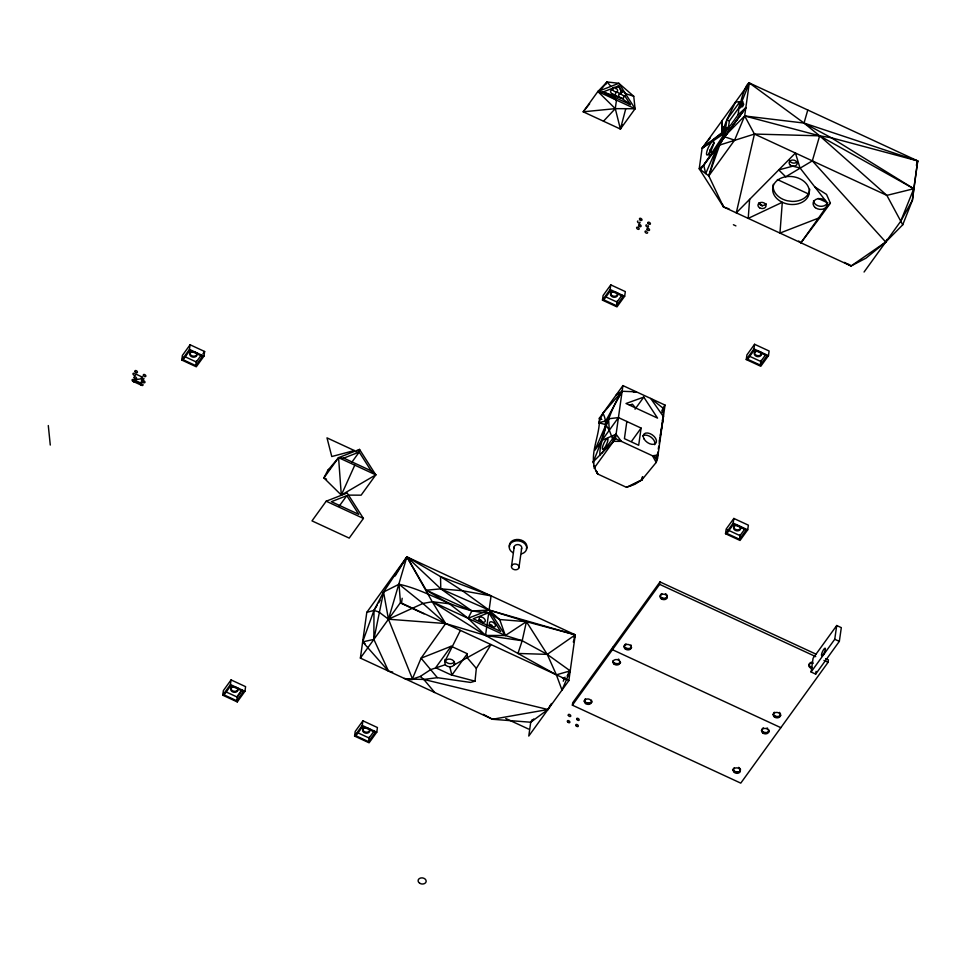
<?xml version="1.0" encoding="UTF-8"?>
<svg xmlns="http://www.w3.org/2000/svg" width="966" height="966" viewBox="0 0 966 966"><rect width="100%" height="100%" fill="white"/><g stroke="black" fill="none" stroke-linecap="round" stroke-linejoin="round"><path stroke-width="1.45" d="M404.368 678.458L412.035 679.714L421.067 658.196L451.17 646.254L467.315 653.728L467.17 657.713L476.335 668.387L475.018 681.175L470.539 682.431L437.369 677.673L423.808 679.436L405.563 679.013M739.678 107.178C739.425 105.56 743.458 98.653 743.035 103.036C734.872 121.33 744.424 82.979 749.302 82.943L917.7 160.911L912.399 200.276L902.727 224.812L885.725 242.043L866.019 258.139L851.058 266L723.498 206.941L699.227 168.76L702.101 148.305L749.302 82.943L804.026 123.068L819.651 135.832L886.86 195.374L902.727 224.812M727.905 128.14L727.845 127.246M633.467 392.244L636.34 391.81L622.128 391.278L602.905 413.315C610.476 426.622 599.053 441.015 599.91 455.083M656.192 462.436L656.457 458.427L658.003 455.034L652.509 455.783L656.192 462.436L641.822 479.921L634.879 484.268L626.475 487.335L597.725 474.028C586.555 457.606 600.611 436.258 599.318 418.278L622.925 385.603L665.031 405.092L657.568 458.138L656.192 462.436L657.822 452.088M749.616 199.37L748.215 218.388L782.303 202.292L779.96 233.084L819.953 217.555L830.386 203.114L826.534 194.42L814.809 186.921M445.012 659.464L444.988 659.669A5.047 3.816 8 0 0 448.888 663.485A5.047 3.816 8 0 0 454.443 661.879M511.533 566.016L511.437 566.764A3.816 2.886 8 0 0 515.868 569.783A3.816 2.886 8 0 0 518.863 566.245L518.452 565.533A3.816 2.886 8 0 0 514.6 563.987A3.816 2.886 8 0 0 511.533 566.016L514.262 546.647A3.816 2.886 8 0 1 517.329 544.607A3.816 2.886 8 0 1 521.181 546.152L521.592 546.865A3.816 2.886 8 0 1 521.314 549.062M514.262 546.647L514.166 547.396A3.816 2.886 8 0 0 514.335 548.145M142.642 384.021A1.437 0.869 35.9 0 1 142.606 385.458A1.437 0.869 35.9 0 1 140.746 384.589A1.437 0.869 35.9 0 1 141.108 383.309L141.881 378.732L135.252 379.698M181.765 360.052L182.417 355.403L190.097 344.777L204.623 351.503L203.971 356.14L196.291 366.778L181.765 360.052L189.445 349.414L190.097 344.777M183.142 359.75L189.819 350.513L202.449 356.357L195.772 365.607L183.142 359.75L183.48 357.323M195.772 365.607L196.424 360.958M222.735 695.194L223.388 690.557L231.067 679.919L245.593 686.645L244.941 691.294L237.262 701.92L222.735 695.194L230.415 684.568L231.067 679.919M236.742 700.748L243.42 691.499L230.789 685.655L224.112 694.904L236.742 700.748L237.394 696.1L241.572 690.328M237.262 701.92L237.588 699.601M551.622 703.477L547.951 709.515L530.72 722.23L492.503 719.272L360.378 658.087L366.802 612.335L406.879 556.875L575.277 634.843L568.853 680.595L528.776 736.056L530.72 722.23L532.254 719.646M354.57 736.08L355.222 731.443L362.902 720.817L377.428 727.531L376.776 732.18L369.097 742.806L354.57 736.08L362.25 725.454L362.902 720.817M355.947 735.79L362.624 726.541L375.255 732.397L368.577 741.634L355.947 735.79L356.285 733.363M368.577 741.634L369.229 736.998M402.182 598.268L401.458 603.412L424.002 613.845M392.691 672.07L388.501 671.116L362.661 641.883L373.975 610.415L383.55 592.013L406.879 556.875L432.249 601.746L505.327 635.519L522.195 640.724L547.239 654.368L570.218 670.863L561.995 690.086L556.38 674.823L485.524 635.423L486.719 626.91M486.985 625.099L488.724 612.722C456.338 612.311 429.967 590.818 399.03 584.249L383.55 592.013L373.878 639.407L388.501 671.116M573.321 642.064L575.277 634.843L526.422 621.669L505.327 635.519L489.086 610.077L491.078 595.865L440.52 576.593L406.879 556.875L395.13 576.002M518.947 567.754L521.664 548.374M602.458 300.148L603.11 295.499L610.79 284.873L625.316 291.599L624.664 296.236L616.972 306.874L602.458 300.148L610.138 289.51L610.79 284.873M616.465 305.703L623.142 296.453L610.512 290.609L603.835 299.846L616.465 305.703L617.117 301.054M563.25 681.187L565.074 677.142M825.664 658.619L828.405 659.887L828.067 662.326L740.765 783.136L572.379 705.168L572.717 702.741L659.995 581.918L816.089 654.187M594.054 468.269L615.475 438.636L622.925 385.603M626.837 421.478L624.422 438.661L638.683 445.266L641.098 428.083L618.433 417.59L608.544 418.785L605.779 420.91L598.691 422.77L602.905 413.315M612.794 647.268L612.456 649.707L780.842 727.676M572.379 705.168L659.657 584.358L659.995 581.918M743.832 104.195L739.92 101.659L735.5 102.082L726.855 119.76L724.995 132.958L703.707 165.138L699.227 168.76L708.803 175.872L723.498 206.941L729.076 208.885M728.135 129.722L729.378 120.919L739.835 106.441M710.372 137.667L702.101 148.305L724.995 132.958L738.06 114.857L739.92 101.659L726.855 119.76L721.928 132.716L724.198 130.289L725.104 125.954L723.039 128.502L725.575 129.673M746.259 359.557L746.911 354.92L754.591 344.282L769.117 351.008L768.465 355.657L760.785 366.283L746.259 359.557L753.939 348.931L754.591 344.282M725.514 533.727L726.166 529.078L733.846 518.452L748.372 525.178L747.708 529.815L740.028 540.453L725.514 533.727L733.194 523.089L733.846 518.452M760.266 365.112L766.944 355.862L754.313 350.018L747.636 359.267L760.266 365.112L760.918 360.463M739.509 539.282L746.199 530.032L733.568 524.188L726.879 533.425L739.509 539.282L740.161 534.633M811.09 671.998L813.07 658.257L836.725 625.521L841.314 627.646L839.333 641.376L815.678 674.123L811.09 671.998L834.745 639.263L836.725 625.521M815.678 674.123L816.077 671.37M630.23 485.97L641.822 479.921L642.257 476.999M658.281 449.13L658.752 446.171M659.21 443.213L663.413 416.6L662.905 408.014L665.031 405.092M659.331 441.124L659.814 438.238M660.285 435.352L663.413 416.6L650.686 398.451L662.905 408.014L662.06 412.373M406.879 556.875L426.26 590.214L471.867 610.947L489.086 610.077L575.277 634.843L547.239 654.368L517.945 653.451L522.195 640.724L526.422 621.669L489.086 610.077L440.798 588.837L406.879 556.875L388.465 619.218L412.506 679.05L420.27 676.442L430.643 669.631L445.326 664.705A5.047 3.816 8 0 0 451.665 666.528A5.047 3.816 8 0 0 454.37 662.072L453.827 661.13A5.047 3.816 8 0 0 445.133 660.853M741.308 103.024L749.302 82.943L744.665 115.956L754.434 134.057L736.285 212.858L795.429 153.039L800.017 167.963L826.159 201.483M593.402 463.137L593.221 461.688C603.641 438.407 607.831 412.977 622.128 391.278L616.223 394.865M662.157 410.912L662.905 408.014M635.085 108.747L597.869 91.516L618.844 83.293L635.085 108.747L615.282 108.651L597.869 91.516L603.062 91.987L616.477 100.126L615.282 108.651L620.413 129.046L635.085 108.747L633.732 96.25L618.844 83.293L607.083 81.965L597.869 91.516L583.198 111.814L620.413 129.046L625.775 108.699M662.229 420.729L663.413 416.6M807.781 110.015L804.026 123.068L831.219 137.74L913.788 188.732L912.399 200.276L900.638 221.395L864.063 272.026M900.638 221.395L913.788 188.732L917.7 160.911L804.026 123.068L744.665 115.956L734.607 140.155L708.803 175.872L717.207 147.049L745.837 107.649L738.06 114.857M800.017 167.963L792.772 166.176L778.741 169.919L785.72 176.766A18.414 13.935 8 0 1 808.844 194.758A18.414 13.935 8 0 1 778.427 199.926A18.414 13.935 8 0 1 785.72 176.766L812.334 160.863L819.651 135.832L831.219 137.74L917.7 160.911L916.36 165.246M708.803 175.872L719.67 145.057L724.222 136.677L744.665 115.956L819.651 135.832L913.788 188.732L886.86 195.374L754.434 134.057L719.67 145.057L717.207 147.049L703.707 165.138L705.711 173.578L717.207 147.049L727.615 132.716M626.475 487.335L641.822 479.921L642.776 477.228M620.413 129.046L622.08 124.94M641.822 479.921L642.97 477.252M574.082 637.548L575.277 634.843M354.788 465.153L341.312 495.075L323.9 477.941L327.667 470.599L338.571 457.642L359.545 449.431L375.786 474.874L361.115 495.172L348.388 495.111M844.55 262.378L851.058 266L885.725 242.043L887.005 239.423M460.396 630.387L444.674 661.77L445.326 664.705M605.646 84.573L607.083 81.965L610.91 86.397M605.779 420.91L622.128 391.278M567.392 675.983L570.218 670.863L556.38 674.823L547.239 654.368L526.422 621.669L499.7 619.532L488.724 612.722L473.292 618.771L500.666 631.438L488.724 612.722M483.302 714.369L492.503 719.272L547.951 709.515L550.922 704.359M567.247 676.007L570.218 670.863L568.31 672.94M377.114 605.32L373.975 610.415L373.878 639.407L362.661 641.883L365.076 643.573M378.672 602.772L380.242 600.224M476.335 668.387L491.006 644.551L454.008 664.97M366.802 612.335L373.975 610.415L378.889 611.985L388.465 619.218L422.927 603.46L432.249 601.746L445.64 623.553L421.067 658.196L437.369 677.673M798.677 241.017L800.923 242.792L826.425 206.905L830.386 203.114M201.29 355.029L196.279 361.96L184.917 356.695M202.92 353.858L204.623 351.503M351.648 462.497L359.183 452.076L359.545 449.431L355.862 451.871M326.194 501.209L311.994 520.879L349.209 538.11L363.409 518.44L347.168 492.998L326.194 501.209L363.409 518.44M339.283 506.063L346.806 495.655L358.748 514.359L331.386 501.692L346.806 495.655M242.261 690.171L237.25 697.102L225.887 691.837M621.983 295.125L616.972 302.056L605.61 296.791M360.378 658.087L400.455 602.627L399.03 584.249L422.927 603.46L445.64 623.553L485.524 635.423L522.195 640.724M374.096 731.069L369.084 738L357.722 732.735M451.17 646.254L435.654 667.735L451.798 675.21L467.315 653.728M618.433 417.59L594.827 450.265L608.544 418.785L609.305 430.22L613.519 441.341L593.233 461.808L593.619 463.028M635.036 409.198L643.779 397.098L657.544 418.109L626.028 403.51L643.779 397.098M631.474 441.39L641.098 428.083M765.784 354.534L760.773 361.465L749.411 356.2M745.04 528.704L740.028 535.635L727.398 529.791M729.354 130.338L745.837 107.649L700.41 169.642M800.923 242.792L819.953 217.555M601.564 453.404L616.091 434.241L621.331 441.353L613.519 441.341L616.091 434.241L601.975 440.363M589.634 103.773L583.198 111.814L615.282 108.651L603.496 121.209M601.564 88.848L607.083 81.965M530.72 722.23L533.775 718.933M721.53 133.393L722.133 132.837M615.451 88.667L618.482 85.95L622.466 92.181M329.865 468.655L327.667 470.599L330.118 468.969M721.928 132.716L702.101 148.305L722.351 132.765L724.995 132.958L722.375 132.849M375.786 474.874L341.312 495.075L338.571 457.642L343.763 458.125L371.125 470.792L375.786 474.874L338.571 457.642L323.9 477.941L326.568 479.172M624.845 95.924L630.424 104.654L603.062 91.987L618.482 85.95L621.693 92.362M343.763 458.125L359.183 452.076L371.125 470.792M449.395 603.774L432.249 601.746L485.524 635.423L505.327 635.519L499.7 619.532L489.086 610.077L468.112 618.288L449.395 603.774L426.26 590.214L427.31 593.269M629.494 405.237L632.368 404.162L635.423 407.773M426.26 590.214L440.798 588.837L462.34 590.721L491.078 595.865M132.958 379.457A1.437 0.869 35.9 0 0 133.393 381.546L134.02 381.63A1.437 0.869 35.9 0 0 134.202 380.145M754.434 134.057L819.651 135.832M445.64 623.553L388.465 619.218L383.55 592.013M133.755 381.63L141.41 383.321M640.736 220.308L640.265 220.091A1.437 0.869 35.9 0 1 639.77 218.34A1.437 0.869 35.9 0 1 641.835 219.294A1.437 0.869 35.9 0 1 640.929 220.393L640.265 220.091M420.27 676.442L423.808 679.436L547.951 709.515M598.691 422.77L605.585 424.569L609.305 430.22M475.018 681.175L451.895 675.077L449.758 666.757M625.449 93.63L633.732 96.25M724.222 136.677L734.607 140.155M603.062 91.987L621.681 98.266L630.424 104.654M639.89 226.563L639.25 226.201A1.437 0.869 35.9 0 1 638.985 224.51A1.437 0.869 35.9 0 1 641.013 225.633A1.437 0.869 35.9 0 1 639.89 226.563L639.25 226.201M133.393 381.546L141.471 385.241M740.85 103.845L743.373 105.016L742.963 105.91L740.439 104.739M740.089 105.632L742.612 106.803M726.855 119.76L729.378 120.919M723.969 126.957L726.492 128.14M723.498 127.669L726.034 128.84M725.394 130.048L722.87 128.876L722.278 130.277L722.145 120.569L721.868 131.823L724.403 132.994M722.013 131.11L724.548 132.282M616.127 91.734L620.184 93.617M612.891 94.27L621.005 98.025A2.922 1.775 35.9 0 1 618.675 95.199A2.922 1.775 35.9 0 1 620.86 93.992M777.364 179.543L808.675 194.033M818.202 198.453L827.729 202.86M733.387 224.728L735.911 225.899M753.939 348.931L768.465 355.657M610.138 289.51L624.664 296.236M599.318 418.278L601.854 419.449M615.475 438.636L657.568 458.138M733.194 523.089L747.708 529.815M834.745 639.263L839.333 641.376M189.445 349.414L203.971 356.14M659.657 584.358L815.739 656.626M823.962 660.43L828.067 662.326M135.699 374.023L142.461 377.163A1.437 0.869 35.9 0 0 141.398 377.984A1.437 0.869 35.9 0 0 143.028 379.324A1.437 0.869 35.9 0 0 143.801 378.298M133.924 379.904L141.241 383.285M400.455 602.627L568.853 680.595M562.381 677.915L564.808 679.038M505.761 718.499L528.631 729.088M362.25 725.454L376.776 732.18M230.415 684.568L244.941 691.294M652.509 455.783L656.457 458.427M848.655 264.273L851.058 266M489.086 610.077L462.34 590.721L440.52 576.593L440.798 588.837L471.867 610.947L468.112 618.288L485.524 635.423M594.887 466.421L593.716 465.552L594.851 467.979M492.95 627.32L490.631 625.183A3.466 2.101 35.9 0 0 489.05 624.748M709.672 150.068L711.737 152.266M759.131 202.848L762.222 206.144M812.334 160.863L885.725 242.043M482.903 622.768L481.213 620.86A3.466 2.101 35.9 0 0 478.87 619.979M423.808 679.436L434.748 692.525M480.814 619.918L482.493 622.08M595.998 470.394L597.725 474.028L596.783 471.493M722.459 204.249L723.498 206.941M491.658 624.93L492.105 626.197M48.3 425.547L50.28 445.06M638.961 228.145A1.437 0.869 35.9 0 1 638.26 229.353A1.437 0.869 35.9 0 1 636.618 227.819A1.437 0.869 35.9 0 1 638.164 227.408M647.534 232.311A1.437 0.869 35.9 0 1 646.459 233.156A1.437 0.869 35.9 0 1 645.059 231.574A1.437 0.869 35.9 0 1 646.616 231.285M639.927 222.095A1.437 0.869 35.9 0 1 639.383 223.146A1.437 0.869 35.9 0 1 637.717 222.204A1.437 0.869 35.9 0 1 637.971 220.985M647.945 225.464A1.437 0.869 35.9 0 1 648.053 227.01A1.437 0.869 35.9 0 1 646.121 226.092A1.437 0.869 35.9 0 1 646.689 224.861M615.716 93.038A2.922 1.775 35.9 0 1 613.784 94.559A2.922 1.775 35.9 0 1 610.705 92.096A2.922 1.775 35.9 0 1 612.094 90.14M623.625 96.214A2.922 1.775 35.9 0 1 621.681 98.266M135.385 374.373A1.437 0.869 35.9 0 1 134.528 375.4A1.437 0.869 35.9 0 1 132.958 373.914A1.437 0.869 35.9 0 1 134.346 373.407M713.62 151.469A7.656 1.86 -65.2 0 1 712.679 153.111M710.855 155.526A7.656 1.86 -65.2 0 1 709.515 156.263M708.996 155.128A7.656 1.86 -65.2 0 1 714.393 143.053M827.5 202.522A7.112 5.385 8 0 1 819.941 206.253A7.112 5.385 8 0 1 813.529 200.686M766.219 203.705A4.069 3.079 8 0 1 762.536 205.456A4.069 3.079 8 0 1 758.733 203.391M797.373 161.334A4.069 3.079 8 0 1 793.207 163.085A4.069 3.079 8 0 1 789.584 160.308M809.737 189.264A18.414 13.935 8 0 1 791.975 201.411L787.218 200.759A18.414 13.935 8 0 1 773.283 184.289M642.692 435.98A7.474 4.528 35.9 0 1 651.024 437.175A7.474 4.528 35.9 0 1 654.658 444.71M811.682 668.424A3.586 2.717 8 0 1 809.001 665.006A3.586 2.717 8 0 1 813.275 663.207M666.818 594.754A3.586 2.717 8 0 1 663.92 598.751A3.586 2.717 8 0 1 660.635 594.561M661.167 594.005A3.586 2.717 8 0 1 661.891 593.595M665.453 593.716A3.586 2.717 8 0 1 666.214 594.162M811.814 667.542A3.586 2.717 8 0 1 809.991 662.918M810.703 662.507A3.586 2.717 8 0 1 812.478 662.193M780.395 713.633A3.586 2.717 8 0 1 776.181 716.844A3.586 2.717 8 0 1 774.358 712.232M779.405 712.389A3.586 2.717 8 0 1 779.997 712.968M631.366 647.075A3.586 2.717 8 0 1 626.644 648.741A3.586 2.717 8 0 1 624.724 644.805M625.268 644.25A3.586 2.717 8 0 1 625.98 643.839M630.907 644.986A3.586 2.717 8 0 1 631.293 645.662M666.661 597.869A5.023 3.804 8 0 1 660.599 597.073M631.655 647.606A5.023 3.804 8 0 1 623.782 646.387M780.854 715.504A5.023 3.804 8 0 1 772.957 714.466M811.706 667.035A5.023 3.804 8 0 1 809.423 665.972M196.931 352.856A3.586 2.717 8 0 1 193.188 356.152A3.586 2.717 8 0 1 190.362 351.986M190.906 351.443A3.586 2.717 8 0 1 191.618 351.032M196.412 353.182A3.586 2.717 8 0 1 194.721 357.058A3.586 2.717 8 0 1 189.891 354.824A3.586 2.717 8 0 1 193.248 351.721M195.047 352.143A3.586 2.717 8 0 1 195.808 352.602M738.797 525.818A3.586 2.717 8 0 1 739.28 530.431A3.586 2.717 8 0 1 733.629 528.499A3.586 2.717 8 0 1 737.915 525.516M740.837 527.243A3.586 2.717 8 0 1 736.466 529.742A3.586 2.717 8 0 1 734.112 525.661M617.093 293.278A3.586 2.717 8 0 1 615.125 297.226A3.586 2.717 8 0 1 610.5 294.437A3.586 2.717 8 0 1 614.859 291.937M615.74 292.239A3.586 2.717 8 0 1 616.501 292.698M617.624 292.952A3.586 2.717 8 0 1 613.869 296.248A3.586 2.717 8 0 1 611.055 292.094M760.302 352.107A3.586 2.717 8 0 1 759.216 356.563A3.586 2.717 8 0 1 754.301 353.616A3.586 2.717 8 0 1 759.542 351.648M761.425 352.361A3.586 2.717 8 0 1 758.141 355.693A3.586 2.717 8 0 1 754.531 352.143M754.857 351.503A3.586 2.717 8 0 1 755.4 350.948M366.983 727.881A3.586 2.717 8 0 1 369 732.337A3.586 2.717 8 0 1 363.011 731.54A3.586 2.717 8 0 1 366.054 727.76M369.736 728.895A3.586 2.717 8 0 1 365.993 732.18A3.586 2.717 8 0 1 363.168 728.026M620.196 661.493A3.586 2.717 8 0 1 616.296 664.077A3.586 2.717 8 0 1 613.144 660.575M618.3 659.078A3.586 2.717 8 0 1 619.061 659.537M591.518 700.181A3.586 2.717 8 0 1 588.234 703.514A3.586 2.717 8 0 1 584.623 699.976M584.949 699.324A3.586 2.717 8 0 1 585.481 698.78M768.743 729.656A3.586 2.717 8 0 1 765 732.952A3.586 2.717 8 0 1 762.174 728.799M762.717 728.243A3.586 2.717 8 0 1 763.43 727.833M767.004 727.941A3.586 2.717 8 0 1 767.765 728.4M740.403 770.506A3.586 2.717 8 0 1 735.259 772.003A3.586 2.717 8 0 1 734.305 767.68M738.592 767.378A3.586 2.717 8 0 1 739.352 767.837M739.956 768.417A3.586 2.717 8 0 1 740.499 769.805M769.274 731.552A5.023 3.804 8 0 1 761.365 730.513M740.282 771.291A5.023 3.804 8 0 1 732.566 769.419M591.977 702.053A5.023 3.804 8 0 1 584.08 701.014M620.631 662.567A5.023 3.804 8 0 1 612.71 661.734M237.902 687.997A3.586 2.717 8 0 1 235.837 691.209A3.586 2.717 8 0 1 231.309 689.652A3.586 2.717 8 0 1 232.589 686.174M236.018 687.285A3.586 2.717 8 0 1 236.513 691.898A3.586 2.717 8 0 1 230.862 689.966A3.586 2.717 8 0 1 235.149 686.995M824.07 654.356A4.142 1.002 -65.2 0 1 824.421 653.39M824.855 652.412A4.142 1.002 -65.2 0 1 825.35 651.458M512.874 552.685A8.827 6.677 8 0 1 511.787 542.373A8.827 6.677 8 0 1 525.202 544.136A8.827 6.677 8 0 1 521.628 553.832M509.48 546.792A8.827 6.677 8 0 1 518.971 539.559A8.827 6.677 8 0 1 526.398 549.014M354.365 450.542L331.773 456.532L327.003 437.876L354.365 450.542M419.751 883.298A4.069 3.079 8 0 0 426.163 881.523A4.069 3.079 8 0 0 420.512 878.022A4.069 3.079 8 0 0 419.751 883.298M567.549 721.783A1.437 0.869 35.9 0 0 569.747 722.544A1.437 0.869 35.9 0 0 568.563 720.66A1.437 0.869 35.9 0 0 567.549 721.783M576.75 719.296A1.437 0.869 35.9 0 0 578.936 720.334A1.437 0.869 35.9 0 0 578.066 718.438A1.437 0.869 35.9 0 0 576.75 719.296M575.965 725.611A1.437 0.869 35.9 0 0 578.163 726.42A1.437 0.869 35.9 0 0 577.028 724.524A1.437 0.869 35.9 0 0 575.965 725.611M568.346 715.408A1.437 0.869 35.9 0 0 570.532 716.422A1.437 0.869 35.9 0 0 569.638 714.526A1.437 0.869 35.9 0 0 568.346 715.408M647.196 229.51A1.437 0.869 35.9 0 0 649.393 230.319A1.437 0.869 35.9 0 0 648.246 228.423A1.437 0.869 35.9 0 0 647.196 229.51M647.969 223.194A1.437 0.869 35.9 0 0 650.154 224.233A1.437 0.869 35.9 0 0 649.297 222.337A1.437 0.869 35.9 0 0 647.969 223.194M612.71 89.645A2.922 1.775 35.9 0 0 617.165 91.71A2.922 1.775 35.9 0 0 615.33 87.834A2.922 1.775 35.9 0 0 612.71 89.645M620.812 93.4A2.922 1.775 35.9 0 0 625.28 95.465A2.922 1.775 35.9 0 0 623.444 91.589A2.922 1.775 35.9 0 0 620.812 93.4M479.426 619.496A3.466 2.101 35.9 0 0 484.703 621.995A3.466 2.101 35.9 0 0 482.602 617.407A3.466 2.101 35.9 0 0 479.426 619.496M489.605 624.278A3.466 2.101 35.9 0 0 494.894 626.777A3.466 2.101 35.9 0 0 492.781 622.189A3.466 2.101 35.9 0 0 489.605 624.278M135.011 371.584A1.437 0.869 35.9 0 0 137.208 372.598A1.437 0.869 35.9 0 0 136.303 370.702A1.437 0.869 35.9 0 0 135.011 371.584M142.642 381.787A1.437 0.869 35.9 0 0 144.84 382.596A1.437 0.869 35.9 0 0 143.692 380.701A1.437 0.869 35.9 0 0 142.642 381.787M134.214 377.96A1.437 0.869 35.9 0 0 136.411 378.732A1.437 0.869 35.9 0 0 135.24 376.837A1.437 0.869 35.9 0 0 134.214 377.96M143.427 375.472A1.437 0.869 35.9 0 0 145.612 376.511A1.437 0.869 35.9 0 0 144.743 374.615A1.437 0.869 35.9 0 0 143.427 375.472M709.213 153.328A7.656 1.86 -65.2 0 0 713.596 141.483A7.656 1.86 -65.2 0 0 707.498 149.549A7.656 1.86 -65.2 0 0 709.213 153.328M815.352 207.678A7.112 5.385 8 0 0 827.065 205.613A7.112 5.385 8 0 0 818.081 198.706A7.112 5.385 8 0 0 815.352 207.678M759.614 207.811A4.069 3.079 8 0 0 766.038 206.036A4.069 3.079 8 0 0 760.375 202.534A4.069 3.079 8 0 0 759.614 207.811M790.031 164.908A4.069 3.079 8 0 0 796.938 164.425A4.069 3.079 8 0 0 792.47 160.042A4.069 3.079 8 0 0 790.031 164.908M604.68 447.741A5.977 1.449 -65.2 0 0 607.807 438.673A5.977 1.449 -65.2 0 0 602.965 445.519A5.977 1.449 -65.2 0 0 604.68 447.741M644.044 438.902A7.474 4.528 35.9 0 0 655.491 443.527A7.474 4.528 35.9 0 0 650.046 433.637A7.474 4.528 35.9 0 0 644.044 438.902M661.239 598.763A3.586 2.717 8 0 0 667.144 597.725A3.586 2.717 8 0 0 662.616 594.247A3.586 2.717 8 0 0 661.239 598.763M774.418 716.977A3.586 2.717 8 0 0 780.335 715.939A3.586 2.717 8 0 0 775.807 712.461A3.586 2.717 8 0 0 774.418 716.977M625.328 649.007A3.586 2.717 8 0 0 631.245 647.969A3.586 2.717 8 0 0 626.705 644.479A3.586 2.717 8 0 0 625.328 649.007M614.074 664.125A3.586 2.717 8 0 0 619.991 663.087A3.586 2.717 8 0 0 615.451 659.609A3.586 2.717 8 0 0 614.074 664.125M585.541 703.526A3.586 2.717 8 0 0 591.458 702.487A3.586 2.717 8 0 0 586.93 699.01A3.586 2.717 8 0 0 585.541 703.526M762.778 733.001A3.586 2.717 8 0 0 768.695 731.962A3.586 2.717 8 0 0 764.154 728.473A3.586 2.717 8 0 0 762.778 733.001M734.365 772.438A3.586 2.717 8 0 0 740.282 771.399A3.586 2.717 8 0 0 735.754 767.91A3.586 2.717 8 0 0 734.365 772.438M823.261 654.356A4.142 1.002 -65.2 0 0 825.218 648.234A4.142 1.002 -65.2 0 0 821.825 653.318A4.142 1.002 -65.2 0 0 823.261 654.356"/></g></svg>
